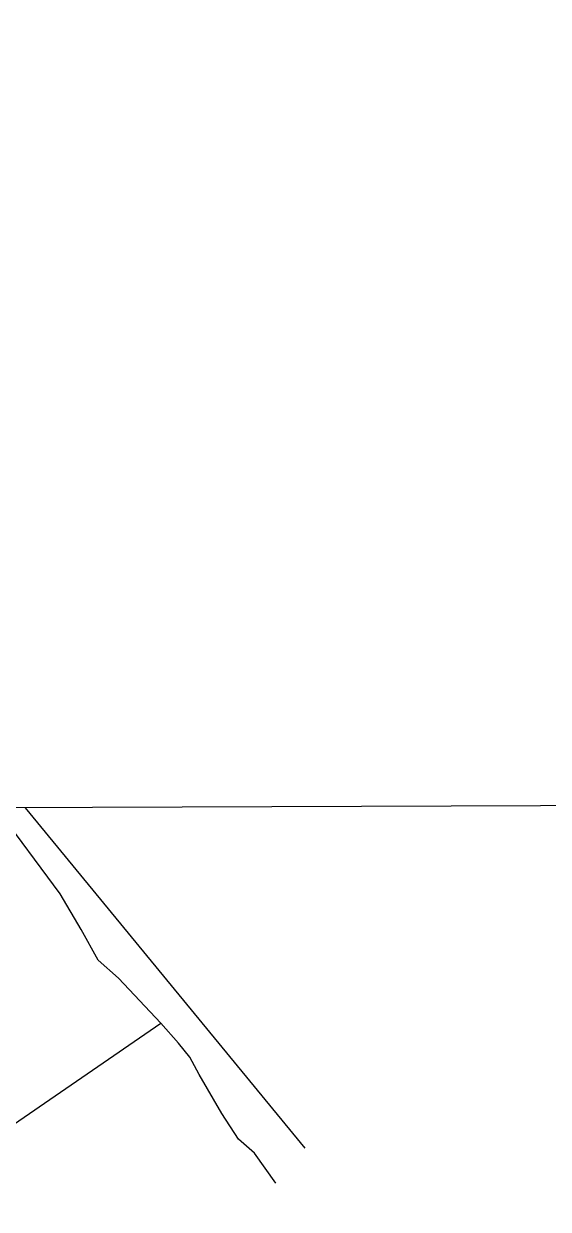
# Model space of a CAD drawing. Header units: millimetres. Extents: x 553705 to 560987, y 1303667 to 1309938.
# Drawn here: x 555045 to 555432, y 1305012 to 1305886 of the extents above; entities that cross this region are included whole.
import ezdxf

# ---------------------------------------------------------------- set-up
doc = ezdxf.new("R2010")
doc.units = ezdxf.units.MM
doc.layers.add('2', color=7, linetype='Continuous')
doc.layers.add('43', color=7, linetype='Continuous')

msp = doc.modelspace()

# ---------------------------------------------------------------- linework, layer by layer
at = {"layer": '2', "color": 1, "linetype": 'Continuous'}
for p, q in [((555045.704, 1305308.039), (555251.982, 1305057.069)), ((554946.073, 1305012.146), (555145.737, 1305149.222))]:
    msp.add_line(p, q, dxfattribs=at)
for points in [[(555145.737, 1305149.222), (555114.542, 1305182.589), (555099.473, 1305195.718), (555087.144, 1305218.265), (555071.489, 1305244.604), (555024.363, 1305307.96)], [(555230.537, 1305031.283), (555214.906, 1305053.557), (555203.157, 1305063.909), (555190.85, 1305082.644), (555174.164, 1305111.519), (555167.228, 1305124.186), (555158.782, 1305134.557), (555145.737, 1305149.222)]]:
    msp.add_lwpolyline(points, dxfattribs=at)
at = {"layer": '43', "color": 1, "linetype": 'Continuous'}
msp.add_lwpolyline([(553889.178, 1309911.573), (560693.97, 1309937.04), (560711.708, 1305329.172), (553905.872, 1305303.788), (553889.178, 1309911.573)], dxfattribs=at)

doc.saveas('drawing.dxf')
